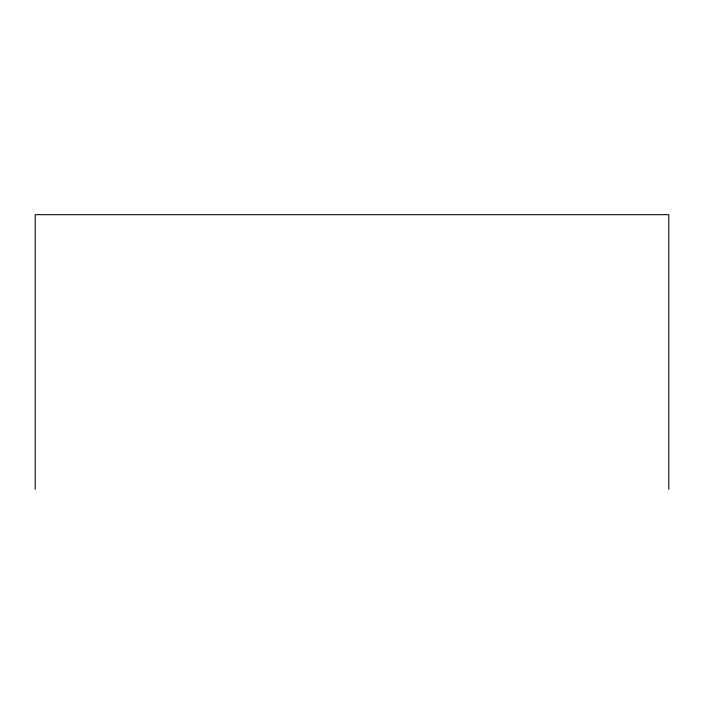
<?xml version="1.0" encoding="UTF-8"?>
<svg xmlns="http://www.w3.org/2000/svg" width="704" height="704" viewBox="0 0 704 704"><rect width="100%" height="100%" fill="white"/><g stroke="black" fill="none" stroke-linecap="round" stroke-linejoin="round"><path stroke-width="1.06" d="M668.8 489.315L668.8 214.685L35.2 214.685L35.2 489.315"/></g></svg>
